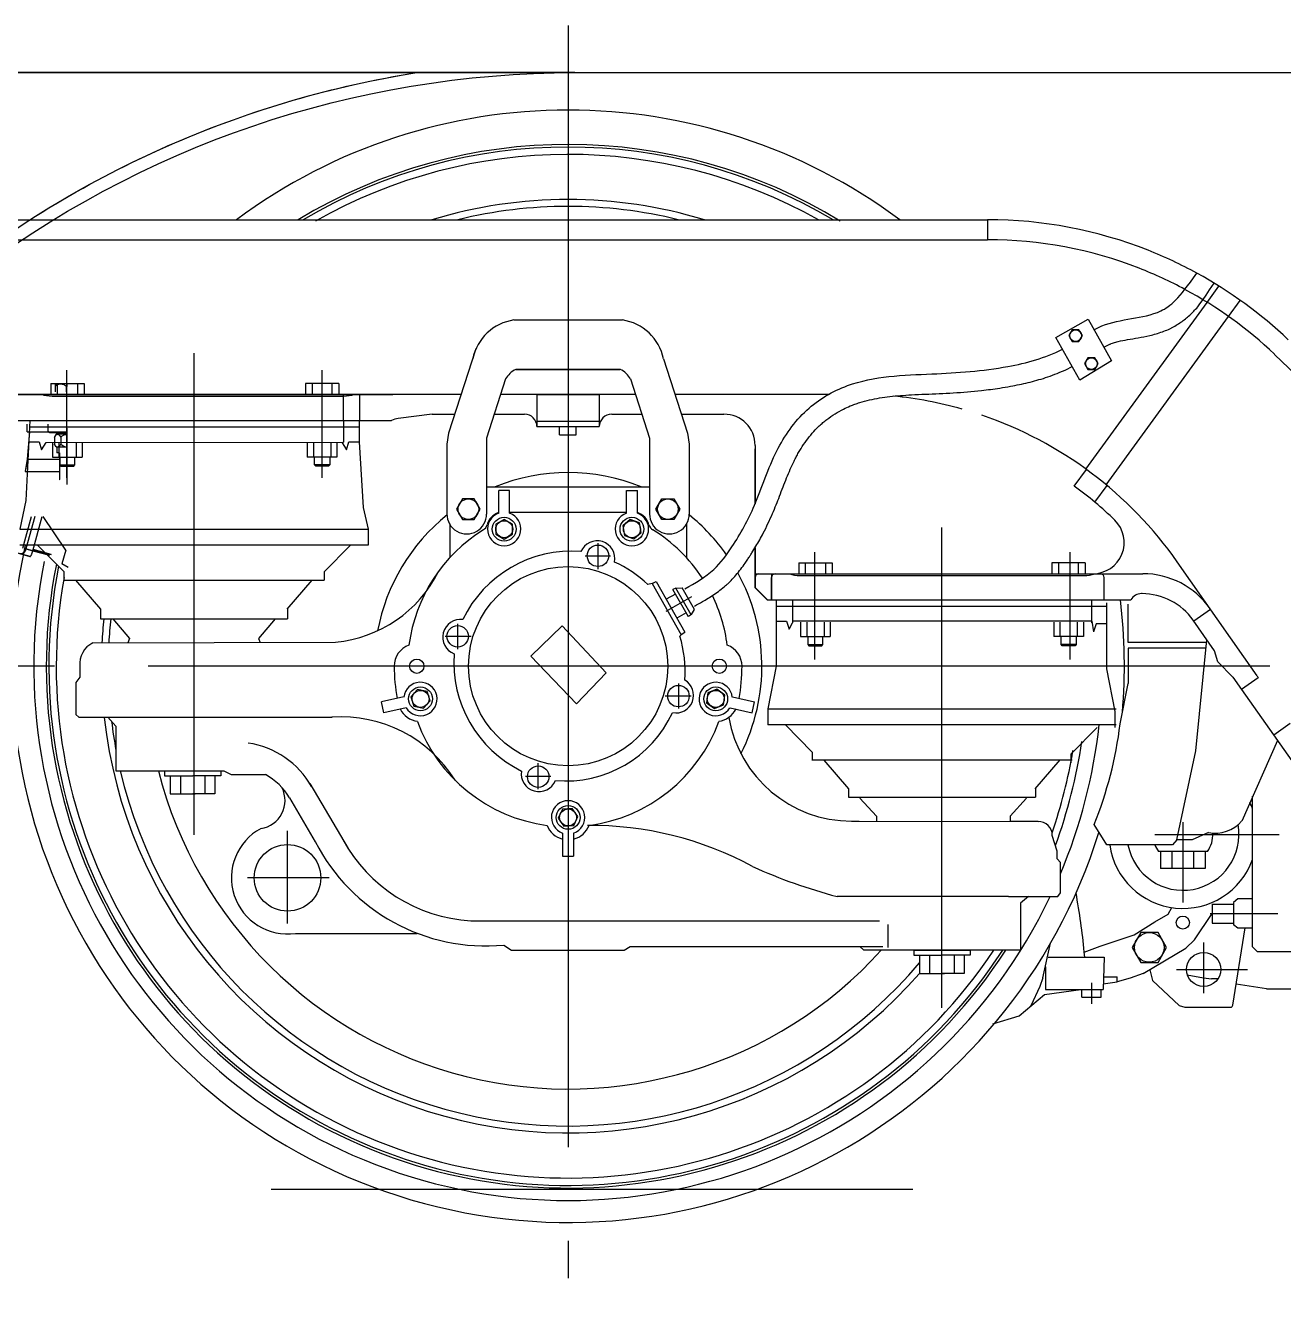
# Model space of a CAD drawing. Extents: x 39751 to 116307, y -36149 to -14965.
# Drawn here: x 92261 to 93270, y -21384 to -20362 of the extents above; entities that cross this region are included whole.
import ezdxf

# ---------------------------------------------------------------- set-up
doc = ezdxf.new("R2010")
doc.units = 0
doc.header["$LTSCALE"] = 1500
for name, pattern in [('CENTER2', [0.72, 0.6, -0.05, 0.02, -0.05]), ('DASHDOT', [25.4, 12.7, -6.35, 0, -6.35]), ('DASHED', [0.35, 0.3, -0.05]), ('PHAN', [0.76, 0.57, -0.05, 0.02, -0.05, 0.02, -0.05]), ('PHANTOM', [0.95, 0.76, -0.05, 0.02, -0.05, 0.02, -0.05])]:
    doc.linetypes.add(name, pattern=pattern)
for name, color, linetype in [('01', 7, 'Continuous'), ('confine7', 4, 'CENTER2'), ('confine9', 1, 'PHAN'), ('confinea', 3, 'Continuous')]:
    doc.layers.add(name, color=color, linetype=linetype)
doc.layers.add('AM_0', color=7, linetype='Continuous', lineweight=30)

# ---------------------------------------------------------------- blocks, each defined once
blk = doc.blocks.new('A$C4E333B14')
at = {"color": 0, "linetype": 'PHANTOM', "ltscale": 0.011375}
for p, q in [((205.6, 766.7), (205.6, 771.3)), ((214.4, 766.7), (214.4, 771.3))]:
    blk.add_line(p, q, dxfattribs=at)
at = {"color": 0, "linetype": 'PHANTOM', "ltscale": 0.011284}
blk.add_line((205.7, 773.1), (210.2, 773.1), dxfattribs=at)
at = {"color": 0, "linetype": 'PHANTOM', "ltscale": 4.95911e-05}
blk.add_line((205.7, 773.1), (205.7, 773.1), dxfattribs=at)
at = {"color": 0, "linetype": 'DASHDOT', "ltscale": 0.005623}
blk.add_line((214.7, 773.3), (214.7, 771.1), dxfattribs=at)
at = {"color": 0, "linetype": 'PHANTOM', "ltscale": 0.015}
for p, q in [((182.7, 734.7), (182.7, 740.7)), ((199.7, 734.7), (199.7, 740.7))]:
    blk.add_line(p, q, dxfattribs=at)
at = {"color": 0, "linetype": 'PHANTOM', "ltscale": 0.015005}
blk.add_line((182.7, 734.7), (182.7, 740.7), dxfattribs=at)
at = {"color": 0, "linetype": 'DASHDOT', "ltscale": 0.018}
blk.add_line((214.7, 734.1), (214.7, 741.3), dxfattribs=at)
at = {"color": 0, "linetype": 'DASHDOT', "ltscale": 0.1125}
blk.add_line((214.7, 737.5), (214.7, 692.5), dxfattribs=at)
at = {"color": 0, "linetype": 'PHANTOM', "ltscale": 0.055226}
blk.add_line((184.7, 734.7), (182.7, 712.7), dxfattribs=at)
blk.add_line((184.7, 734.7), (182.7, 712.7), dxfattribs=at)
at = {"color": 0, "linetype": 'PHANTOM', "ltscale": 0.022446}
blk.add_line((182.7, 734.7), (191.6, 734.7), dxfattribs=at)
at = {"color": 0, "linetype": 'PHANTOM', "ltscale": 0.037524}
blk.add_line((184.7, 734.7), (199.7, 734.7), dxfattribs=at)
at = {"color": 0, "linetype": 'PHANTOM', "ltscale": 0.020054}
blk.add_line((191.6, 734.7), (199.7, 734.7), dxfattribs=at)
at = {"color": 0, "linetype": 'PHANTOM', "ltscale": 0.0375}
blk.add_line((199.7, 734.7), (214.7, 734.7), dxfattribs=at)
at = {"color": 0, "linetype": 'PHANTOM', "ltscale": 0.035}
blk.add_line((214.7, 733.7), (200.7, 733.7), dxfattribs=at)
at = {"color": 0, "linetype": 'PHANTOM', "ltscale": 0.006706}
blk.add_line((206, 732.7), (204.7, 730.4), dxfattribs=at)
at = {"color": 0, "linetype": 'PHANTOM', "ltscale": 0.014305}
for p, q in [((204.7, 730.4), (204.7, 724.7)), ((209.7, 730.4), (209.7, 724.7))]:
    blk.add_line(p, q, dxfattribs=at)
at = {"color": 0, "linetype": 'PHANTOM', "ltscale": 0.002905}
blk.add_line((207.2, 732.7), (206, 732.7), dxfattribs=at)
at = {"color": 0, "linetype": 'PHANTOM', "ltscale": 0.007497}
blk.add_line((210.2, 732.7), (207.2, 732.7), dxfattribs=at)
at = {"color": 0, "linetype": 'PHANTOM', "ltscale": 0.002499}
blk.add_line((208.7, 733.7), (208.7, 732.7), dxfattribs=at)
at = {"color": 0, "linetype": 'PHANTOM', "ltscale": 0.000662749}
blk.add_line((209.5, 730.6), (209.7, 730.4), dxfattribs=at)
at = {"color": 0, "linetype": 'PHANTOM', "ltscale": 0.011282}
for p, q in [((214.7, 732.7), (210.2, 732.7)), ((214.7, 722.3), (210.2, 722.3))]:
    blk.add_line(p, q, dxfattribs=at)
at = {"color": 0, "linetype": 'PHANTOM', "ltscale": 0.006708}
blk.add_line((206, 722.3), (204.7, 724.7), dxfattribs=at)
at = {"color": 0, "linetype": 'PHANTOM', "ltscale": 0.002902}
blk.add_line((207.2, 722.3), (206, 722.3), dxfattribs=at)
at = {"color": 0, "linetype": 'PHANTOM', "ltscale": 0.011325}
blk.add_line((206.5, 722.3), (206.5, 717.8), dxfattribs=at)
at = {"color": 0, "linetype": 'PHANTOM', "ltscale": 0.002504}
blk.add_line((207.5, 717.8), (206.5, 717.8), dxfattribs=at)
at = {"color": 0, "linetype": 'PHANTOM', "ltscale": 3.05176e-06}
blk.add_line((207.2, 722.3), (207.2, 722.3), dxfattribs=at)
blk.add_line((207.2, 722.3), (207.2, 722.3), dxfattribs=at)
at = {"color": 0, "linetype": 'PHANTOM', "ltscale": 0.007494}
blk.add_line((210.2, 722.3), (207.2, 722.3), dxfattribs=at)
at = {"color": 0, "linetype": 'PHANTOM', "ltscale": 0.053462}
blk.add_line((208.7, 717.8), (208.7, 696.4), dxfattribs=at)
at = {"color": 0, "linetype": 'PHANTOM', "ltscale": 0.000662091}
blk.add_line((209.5, 724.4), (209.7, 724.7), dxfattribs=at)
at = {"color": 0, "linetype": 'PHANTOM', "ltscale": 0.025259}
blk.add_line((182.7, 712.7), (181.2, 702.7), dxfattribs=at)
at = {"color": 0, "linetype": 'PHANTOM', "ltscale": 0.022159}
blk.add_line((182.7, 712.7), (181.4, 703.9), dxfattribs=at)
at = {"color": 0, "linetype": 'PHANTOM', "ltscale": 0.064999}
blk.add_line((182.7, 712.7), (208.7, 712.7), dxfattribs=at)
at = {"color": 0, "linetype": 'PHANTOM', "ltscale": 0.068608}
blk.add_line((181.2, 702.7), (208.7, 702.7), dxfattribs=at)
at = {"color": 0, "linetype": 'PHANTOM', "ltscale": 0.000760127}
blk.add_line((208.9, 696.2), (208.7, 696.4), dxfattribs=at)
at = {"color": 0, "ltscale": 0.065792}
blk.add_line((179.4, 641.3), (186.2, 666.7), dxfattribs=at)
blk.add_line((179.4, 641.3), (186.2, 666.7), dxfattribs=at)
at = {"color": 0, "ltscale": 0.067438}
blk.add_line((188.8, 666.7), (181.8, 640.7), dxfattribs=at)
blk.add_line((188.8, 666.7), (181.8, 640.7), dxfattribs=at)
at = {"color": 0, "ltscale": 0.07128}
blk.add_line((187.3, 639.2), (194.7, 666.7), dxfattribs=at)
blk.add_line((187.3, 639.2), (194.7, 666.7), dxfattribs=at)
at = {"color": 0, "linetype": 'PHANTOM', "ltscale": 0.081125}
blk.add_line((213.7, 639.7), (195.7, 666.7), dxfattribs=at)
at = {"color": 0, "ltscale": 0.034839}
blk.add_line((183.3, 635.1), (169.8, 638.7), dxfattribs=at)
at = {"color": 0, "ltscale": 0.022028}
for p, q in [((185, 634.6), (176.5, 636.9)), ((176.5, 636.9), (185, 634.6))]:
    blk.add_line(p, q, dxfattribs=at)
at = {"color": 0, "ltscale": 0.01434}
for p, q in [((187.3, 639.2), (181.8, 640.7)), ((181.8, 640.7), (187.3, 639.2))]:
    blk.add_line(p, q, dxfattribs=at)
at = {"color": 0, "ltscale": 0.004585}
blk.add_line((183.3, 635.1), (185, 634.6), dxfattribs=at)
at = {"color": 0, "ltscale": 0.034931}
for p, q in [((200.8, 635.6), (187.3, 639.2)), ((187.3, 639.2), (200.8, 635.6))]:
    blk.add_line(p, q, dxfattribs=at)
at = {"color": 0, "ltscale": 0.036978}
for p, q in [((187.6, 640.1), (201.9, 636.3)), ((201.9, 636.3), (187.6, 640.1))]:
    blk.add_line(p, q, dxfattribs=at)
at = {"color": 0, "linetype": 'PHANTOM', "ltscale": 0.028504}
blk.add_line((213.7, 639.7), (210.7, 628.7), dxfattribs=at)
at = {"color": 0, "linetype": 'PHANTOM', "ltscale": 0.014577}
blk.add_line((215.7, 625.7), (210.7, 628.7), dxfattribs=at)
at = {"color": 0, "linetype": 'PHANTOM'}
for points in [[(205.6, 771.3), (205.6, 772.5), (205.6, 773), (205.7, 773.1), (205.7, 773.1), (205.7, 773.1)], [(210.2, 773.1), (209.6, 773.1), (208.9, 773), (208, 772.7), (207.2, 772.3), (206.4, 771.8), (205.6, 771.3)], [(210.2, 773.1), (210.9, 773), (211.6, 772.8), (212.1, 772.6), (212.6, 772.4), (213.6, 771.8), (214.4, 771.3)], [(204.7, 730.4), (205.2, 731.3), (205.8, 732), (206.3, 732.4), (206.7, 732.6), (207.2, 732.7)], [(207.2, 732.7), (207.5, 732.7), (207.9, 732.5), (208.3, 732.2), (208.9, 731.5), (209.5, 730.6)], [(209.7, 730.4), (210.8, 731.3), (211.9, 732), (212.4, 732.2), (212.9, 732.4), (213.8, 732.6), (214.7, 732.7)], [(207.2, 722.3), (206.8, 722.4), (206.4, 722.6), (206, 722.9), (205.7, 723.2), (205.4, 723.5), (205, 724), (204.7, 724.7)], [(209.5, 724.4), (208.9, 723.5), (208.6, 723.1), (208.3, 722.8), (208, 722.6), (207.7, 722.5), (207.5, 722.4), (207.2, 722.3)], [(214.7, 722.3), (213.9, 722.4), (213.1, 722.6), (212.3, 722.9), (211.5, 723.3), (210.6, 723.9), (209.7, 724.7)]]:
    blk.add_lwpolyline(points, dxfattribs=at)
at = {"color": 0}
blk.add_lwpolyline([(185, 634.6), (185.1, 634.6), (185.3, 634.6)], dxfattribs=at)
at = {"color": 0, "linetype": 'PHANTOM'}
blk.add_arc((199.7, 733.7), 1, 360, 90, dxfattribs=at)
at = {"color": 0}
for centre, radius, start, end in [((175.9, 642.2), 6.06, 335.7548, 345.0236), ((185.1, 634.8), 0.228, 255.6058, 281.624), ((185.1, 635), 0.382, 281.9203, 300.3493), ((184.7, 635.5), 1.05, 301.8709, 320.7546), ((184.7, 635.5), 1.05, 301.8793, 320.7479), ((183.1, 636.9), 3.13, 319.6519, 328.7262), ((183.1, 636.9), 3.13, 319.6564, 328.7221), ((180, 638.8), 6.8, 328.3718, 333.772), ((180, 638.8), 6.81, 328.3741, 333.7699), ((175.6, 641), 11.7, 333.6333, 337.3867), ((175.6, 641), 11.7, 333.6344, 337.3857), ((170.7, 643.1), 17, 337.32, 340.2479), ((170.7, 643.1), 17, 337.3204, 340.2475), ((166.5, 644.6), 21.5, 340.2091, 342.7151), ((166.5, 644.6), 21.5, 340.2093, 342.7149), ((164.1, 645.4), 24, 342.6876, 345.0122), ((164.1, 645.4), 24.1, 342.6877, 345.0122)]:
    blk.add_arc(centre, radius, start, end, dxfattribs=at)
at = {"color": 0, "extrusion": (0, 0, -1)}
blk.add_ellipse((177.8, 641.7), major_axis=(1.29, 4.83), ratio=0.819152, start_param=1.570796, end_param=3.141593, dxfattribs=at)
at = {"layer": '01'}
for p, q in [((150.7, 904.8), (953.2, 904.8)), ((953.2, 904.8), (953.2, 888.8)), ((166.7, 888.8), (953.2, 888.8)), ((1129.3, 838.5), (1138.8, 851.5)), ((1032.1, 704.6), (1129.3, 838.5)), ((1146.5, 827.1), (1155.9, 840.1)), ((573.2, 824.4), (660.2, 824.4)), ((1007.8, 810.4), (1033.8, 824.9)), ((1033.8, 824.9), (1052.5, 791.6)), ((1048.3, 692), (1146.5, 827.1)), ((1027.2, 776.2), (1007.8, 810.4)), ((542.7, 801.2), (520.8, 733.6)), ((693.2, 793.2), (712.5, 733.6)), ((693.2, 793.2), (712.5, 733.6)), ((1052.5, 791.6), (1027.2, 776.2)), ((1212.3, 769.2), (1183.3, 796.8)), ((566.5, 777.1), (551.3, 729.5)), ((574.8, 784.7), (658.3, 784.7)), ((658.6, 784.7), (575.1, 784.7)), ((666.8, 777.1), (682.1, 729.5)), ((432.8, 773.5), (406, 773.5)), ((406, 773.5), (406, 764.7)), ((411.3, 773.5), (411.3, 764.5)), ((427.4, 764.5), (427.4, 773.5)), ((432.8, 773.5), (432.8, 764.7)), ((150.7, 764.8), (530.9, 764.8)), ((166.5, 764.7), (476.1, 764.7)), ((166.5, 764.7), (476.1, 764.7)), ((202.7, 763.3), (436.7, 763.3)), ((436.5, 743.8), (436.5, 764.8)), ((449.7, 743.8), (449.7, 764.8)), ((562.6, 764.8), (670.8, 764.8)), ((591.6, 764.7), (641.7, 764.7)), ((591.7, 764.8), (591.7, 738.8)), ((641.7, 764.8), (641.7, 738.8)), ((702.4, 764.8), (825.9, 764.8)), ((507.7, 748.8), (480.4, 745.4)), ((507.7, 748.8), (525.7, 748.8)), ((557.4, 748.8), (581.7, 748.8)), ((651.7, 748.8), (675.9, 748.8)), ((707.6, 748.8), (741.7, 748.8)), ((150.7, 743.8), (471, 743.8)), ((150.7, 743.8), (475.1, 743.8)), ((184.7, 738.7), (449.2, 738.7)), ((436.5, 743.8), (436.5, 726.3)), ((449.2, 743.8), (449.2, 726.5)), ((591.6, 743.3), (641.7, 743.3)), ((591.7, 738.8), (641.7, 738.8)), ((609.8, 732.1), (609.8, 738.8)), ((623.2, 732.1), (623.2, 738.8)), ((197.9, 726.1), (436.5, 726.3)), ((407.5, 726.1), (407.5, 714.4)), ((412.4, 726.1), (412.4, 714.4)), ((426.4, 726.1), (426.4, 714.4)), ((431.3, 726.1), (431.3, 714.4)), ((435.1, 726.3), (439, 720.1)), ((439, 720.1), (440.8, 726.5)), ((439, 720.1), (440.8, 726.5)), ((440.8, 726.5), (449.2, 726.5)), ((449.2, 726.5), (452.2, 673.9)), ((520.8, 733.6), (519.5, 724.7)), ((551.3, 729.5), (551.3, 668.7)), ((609.8, 732.1), (623.2, 732.1)), ((682.1, 729.5), (682.1, 668.7)), ((712.5, 733.6), (713.8, 724.7)), ((519.5, 724.7), (519.5, 668.5)), ((713.8, 724.7), (713.8, 668.5)), ((766.5, 720.9), (766.5, 676.6)), ((766.7, 723.8), (766.7, 676.9)), ((431.3, 714.4), (407.5, 714.4)), ((409.8, 714.5), (427.5, 714.5)), ((413.3, 708.1), (413.3, 714.4)), ((425.6, 708.1), (413.3, 708.1)), ((414.3, 707.1), (413.3, 708.1)), ((424.6, 707.1), (414.3, 707.1)), ((425.6, 708.1), (424.6, 707.1)), ((425.6, 714.4), (425.6, 708.1)), ((1022.7, 691.1), (1032.4, 704.4)), ((551.3, 690.6), (682.1, 690.6)), ((561, 669.3), (561, 687.5)), ((569.8, 687.5), (561, 687.5)), ((569.8, 669.3), (569.8, 687.5)), ((663.5, 669.3), (663.5, 687.5)), ((663.5, 687.5), (672.4, 687.5)), ((672.4, 669.3), (672.4, 687.5)), ((1039.3, 678.1), (1049, 691.5)), ((452.2, 673.9), (456.3, 656.5)), ((569.8, 670.3), (663.5, 670.3)), ((176.8, 656.5), (456.3, 656.5)), ((456.3, 656.5), (456.3, 643.8)), ((521.7, 660.7), (521.7, 633.5)), ((521.7, 660.7), (521.7, 633.5)), ((711.7, 660.7), (711.7, 633.5)), ((456.3, 643.8), (176.8, 643.8)), ((421, 622.4), (442.1, 643.8)), ((766.5, 641.4), (766.5, 609.8)), ((766.7, 641.7), (766.7, 609.8)), ((801.7, 629.4), (801.7, 620.6)), ((801.7, 629.4), (828.4, 629.4)), ((807, 620.4), (807, 629.4)), ((823.1, 629.4), (823.1, 620.4)), ((828.4, 629.4), (828.4, 620.6)), ((1031.5, 629.4), (1004.7, 629.4)), ((1004.7, 629.4), (1004.7, 620.6)), ((1010.1, 629.4), (1010.1, 620.4)), ((1026.2, 620.4), (1026.2, 629.4)), ((1031.5, 629.4), (1031.5, 620.6)), ((1169.4, 539), (1105.3, 630.3)), ((212.3, 615.5), (421, 615.5)), ((391.4, 592.3), (411.3, 615.5)), ((421, 622.4), (421, 615.5)), ((684.1, 613), (687.2, 614.6)), ((687.2, 614.6), (710.4, 573.9)), ((766.7, 620.8), (1077.7, 620.8)), ((779.8, 620.6), (779.8, 599.6)), ((779.8, 599.8), (779.8, 617.8)), ((802.7, 619.3), (1030.7, 619.3)), ((1046.7, 599.8), (1046.7, 617.8)), ((684.1, 613), (680.7, 612.1)), ((684.1, 613), (707.5, 571.9)), ((702.9, 604.5), (695.3, 600.4)), ((703.2, 609.3), (700.8, 608.1)), ((713.3, 586.3), (700.8, 608.1)), ((703.2, 609.3), (708.2, 609.5)), ((715.5, 587.9), (703.2, 609.3)), ((718.2, 592.1), (708.2, 609.5)), ((766.5, 609.8), (776.7, 599.6)), ((776.7, 599.8), (766.7, 609.8)), ((1077.1, 604.8), (1076.7, 604.8)), ((715.6, 602.2), (695.1, 590.4)), ((776.7, 599.8), (1068, 599.8)), ((783.6, 599.6), (783.6, 546.6)), ((783.6, 594.9), (1048.5, 594.9)), ((796.7, 599.6), (796.7, 581.5)), ((796.7, 599.6), (796.7, 581.5)), ((1036.5, 599.6), (1036.5, 581.5)), ((1048.5, 597.5), (1048.5, 544.5)), ((1065.9, 565.5), (1065.9, 596.3)), ((241.6, 584.7), (391.6, 584.7)), ((381.7, 584.7), (368.4, 568.8)), ((391.6, 592.5), (391.6, 584.7)), ((711.5, 589.4), (704, 585.1)), ((715.6, 588), (713.3, 586.4)), ((715.6, 588), (718.2, 592.2)), ((783.6, 582.8), (791.9, 582.8)), ((791.9, 582.8), (794.1, 576.4)), ((1036.7, 582.8), (796.7, 582.8)), ((1036.7, 582.8), (1038.2, 574.3)), ((1135.2, 559), (1118, 583.5)), ((1132, 592.2), (1118.5, 582.8)), ((586.9, 554.6), (611.9, 579)), ((611.9, 579), (647.3, 541.3)), ((707.5, 572), (710.4, 573.9)), ((794.1, 576.4), (796.7, 581.5)), ((803.2, 582), (803.2, 570.3)), ((808.1, 582), (808.1, 570.3)), ((822, 582), (822, 570.3)), ((827, 582), (827, 570.3)), ((1006.2, 582), (1006.2, 570.3)), ((1011.1, 582), (1011.1, 570.3)), ((1025.1, 582), (1025.1, 570.3)), ((1030, 582), (1030, 570.3)), ((1040.4, 580.7), (1038.2, 574.3)), ((1048.7, 580.7), (1040.4, 580.7)), ((235.4, 565.3), (430, 565.8)), ((368.4, 568.8), (369.7, 565.7)), ((707.5, 571.9), (706.3, 570.7)), ((803.2, 570.3), (827, 570.3)), ((806.2, 570.3), (823.8, 570.3)), ((808.9, 570.3), (808.9, 563.9)), ((808.9, 563.9), (809.9, 562.9)), ((808.9, 563.9), (821.1, 563.9)), ((809.9, 562.9), (820.1, 562.9)), ((820.1, 562.9), (821.1, 563.9)), ((821.1, 563.9), (821.1, 570.3)), ((1030, 570.3), (1006.2, 570.3)), ((1027, 570.3), (1009.4, 570.3)), ((1012.1, 563.9), (1012.1, 570.3)), ((1024.3, 563.9), (1012.1, 563.9)), ((1013.1, 562.9), (1012.1, 563.9)), ((1023.3, 562.9), (1013.1, 562.9)), ((1024.3, 563.9), (1023.3, 562.9)), ((1024.3, 570.3), (1024.3, 563.9)), ((1128.8, 565.5), (1065.9, 565.5)), ((1120.3, 478.7), (1129, 567.8)), ((623.3, 516.5), (586.9, 554.6)), ((1128.3, 561.2), (1065.9, 561.2)), ((1065.9, 561.2), (1065.9, 532.6)), ((1137.9, 550), (1135.2, 559)), ((783.6, 546.6), (776.8, 512.3)), ((1048.5, 544.5), (1055.3, 510.2)), ((1150, 537.9), (1137.9, 550)), ((225.1, 537.9), (221.7, 533.6)), ((221.7, 533.6), (221.7, 507.9)), ((647.3, 541.3), (623.3, 516.5)), ((1059.5, 500.3), (1065.9, 532.6)), ((1150, 537.9), (1156.9, 528)), ((1170.1, 537.3), (1156.9, 528)), ((1169.4, 539), (1170.1, 537.3)), ((484.8, 521.9), (467, 518)), ((748.5, 521.9), (766.3, 518)), ((1156.9, 528), (1216.3, 443.4)), ((468.9, 509.3), (467, 518)), ((486.8, 513.3), (468.9, 509.3)), ((746.6, 513.3), (764.4, 509.3)), ((764.4, 509.3), (766.3, 518)), ((776.8, 512.3), (1056.3, 512.3)), ((776.8, 512.3), (1056.3, 512.3)), ((776.8, 512.3), (776.8, 499.6)), ((221.7, 507.9), (224.3, 505.6)), ((224.3, 505.6), (427.3, 505.7)), ((247.5, 505.6), (254, 498.5)), ((1055.3, 510.2), (1055.3, 497.5)), ((254, 498.5), (254, 462.6)), ((1056.3, 499.6), (776.8, 499.6)), ((791, 499.6), (812.5, 477.7)), ((1020, 476.1), (1041.1, 497.5)), ((1195.8, 500.5), (1182.7, 491.3)), ((1185.7, 487), (1157, 422.4)), ((812.3, 471.4), (1021, 471.4)), ((812.5, 477.7), (812.5, 471.2)), ((821.8, 471.2), (841.7, 448.2)), ((991.4, 448.2), (1011.3, 471.4)), ((1020, 476.1), (1020, 469.2)), ((1105, 407.3), (1120.3, 478.7)), ((254, 462.6), (340.5, 462.6)), ((293, 462.6), (338.1, 462.6)), ((293, 462.6), (293, 458.7)), ((338.1, 462.6), (338.1, 458.7)), ((340.5, 462.6), (346.5, 459.6)), ((293, 458.7), (315.6, 458.7)), ((297.5, 458.7), (297.5, 444.1)), ((305.7, 458.7), (305.7, 444.1)), ((338.1, 458.7), (315.6, 458.7)), ((325.3, 458.7), (325.3, 444.1)), ((333.3, 458.7), (333.3, 444.1)), ((346.5, 459.6), (374, 459.6)), ((409.4, 452.6), (440.2, 400.3)), ((297.4, 444.1), (317.5, 444.1)), ((333.3, 444.1), (315.6, 444.1)), ((393.2, 440.9), (413.9, 405.8)), ((841.7, 448.2), (841.7, 441.6)), ((841.7, 441.6), (991.6, 441.6)), ((850.7, 440.6), (864, 426.3)), ((984.5, 440.6), (971.3, 426.3)), ((991.6, 448.4), (991.6, 441.6)), ((1165.8, 321.4), (1165.8, 442.2)), ((844.1, 422.3), (850.1, 422.3)), ((850.1, 422.3), (993.8, 422)), ((850.2, 422.1), (850.4, 422.3)), ((864, 426.3), (864, 422.3)), ((864, 422.3), (864, 422.3)), ((971.3, 426.3), (971.3, 422.3)), ((971.3, 422.3), (971.4, 422.1)), ((986.7, 422), (971.4, 422)), ((993.8, 422), (986.7, 422)), ((1048.7, 403.3), (1038.7, 419.5)), ((612.2, 412.6), (612.2, 394.3)), ((621.1, 412.6), (621.1, 394.3)), ((1008.9, 398.3), (1005.1, 410.9)), ((1130.4, 413.1), (1117.4, 407.3)), ((1101.6, 403.3), (1048.7, 403.3)), ((1105, 407.3), (1101.6, 403.3)), ((1117.4, 407.3), (1105, 407.3)), ((612.2, 394.3), (621.1, 394.3)), ((1008.9, 392), (1008.9, 398.3)), ((1011.6, 389.2), (1008.9, 392)), ((1011.6, 364.7), (1011.6, 389.2)), ((1129.6, 398), (1090.2, 398)), ((1092, 398), (1092, 384.4)), ((1101.1, 398), (1101.1, 384.4)), ((1118.6, 384.4), (1118.6, 398)), ((1127.7, 398), (1127.7, 384.4)), ((1127.7, 384.4), (1092, 384.4)), ((969.9, 361.8), (832.4, 361.9)), ((969.9, 361.8), (1009.4, 361.8)), ((986.1, 361.8), (979.7, 356.4)), ((1009.4, 361.8), (1011.6, 364.7)), ((1153.8, 360), (1150.4, 357)), ((1165.8, 360), (1153.8, 360)), ((979.7, 356.4), (979.7, 318.7)), ((1087.4, 341.4), (1098.1, 347.7)), ((1098.1, 347.7), (1101.1, 353)), ((1119.1, 327.2), (1133.4, 348.1)), ((1133.4, 355.8), (1150.4, 355.8)), ((1133.4, 355.8), (1133.4, 340.4)), ((1150.4, 357), (1150.4, 339.2)), ((538.6, 342.3), (866.6, 342.3)), ((873.2, 339.3), (873.2, 320.9)), ((1070.8, 331.1), (1087.4, 341.4)), ((1133.4, 340.4), (1150.4, 340.4)), ((1153.8, 336.3), (1150.4, 339.2)), ((398.1, 332.2), (495.6, 332.2)), ((1043.4, 321.9), (1070.8, 331.1)), ((1112.3, 320.4), (1119.1, 327.2)), ((1149.9, 274.7), (1159.7, 336.8)), ((1165.8, 336.3), (1153.8, 336.3)), ((565, 322.8), (571.3, 318.7)), ((571.3, 318.7), (661.7, 318.7)), ((661.7, 318.7), (666.5, 321.8)), ((666.5, 321.8), (869.1, 321.8)), ((853.8, 318.7), (850.6, 321.8)), ((979.7, 318.7), (853.8, 318.7)), ((894, 318.7), (939.1, 318.7)), ((894, 318.7), (894, 314.7)), ((939.1, 318.7), (939.1, 314.7)), ((997.5, 296.5), (1003.7, 324.5)), ((1030.7, 317.3), (1043.4, 321.9)), ((1031.3, 313.1), (1030.7, 317.3)), ((1078.1, 300.1), (1112.3, 320.4)), ((1169.4, 317.8), (1165.8, 321.4)), ((1169.4, 317.8), (1236.8, 317.8)), ((894, 314.7), (916.6, 314.7)), ((898.5, 314.7), (898.5, 300.1)), ((906.7, 314.7), (906.7, 300.1)), ((939.1, 314.7), (916.6, 314.7)), ((926.3, 314.7), (926.3, 300.1)), ((934.4, 314.7), (934.4, 300.1)), ((1001.8, 313.1), (1046.8, 313.1)), ((1046.8, 313.1), (1045.9, 287.2)), ((898.4, 300.1), (918.5, 300.1)), ((934.4, 300.1), (916.6, 300.1)), ((997.5, 296.5), (995.1, 289.6)), ((999.5, 305.3), (999.5, 287.2)), ((1046.3, 297.4), (1057.1, 297.4)), ((1057.1, 293.5), (1057.1, 297.4)), ((1078.1, 300.1), (1067.5, 296.2)), ((1083.2, 303.1), (1085.4, 294.5)), ((1113.4, 299), (1126.5, 296.6)), ((1126.5, 296.6), (1132.8, 295.8)), ((995.1, 289.6), (987.9, 274.1)), ((998.8, 283.3), (1027.9, 287.2)), ((999.5, 287.2), (1045.9, 287.2)), ((1028.8, 281), (1028.8, 287.2)), ((1036.6, 287.2), (1036.6, 281)), ((1044.3, 281), (1044.3, 287.2)), ((1045.9, 291.8), (1057.1, 293.5)), ((1067.5, 296.2), (1057.1, 293.5)), ((1085.4, 294.5), (1106.9, 274.5)), ((1137.9, 295.8), (1132.8, 295.8)), ((1176.8, 287.7), (1152.6, 291.6)), ((1176.8, 287.7), (1255.9, 287.7)), ((978.5, 266.2), (998.8, 283.3)), ((1028.8, 281), (1044.3, 281)), ((957.4, 259.8), (978.5, 266.2)), ((1106.9, 274.5), (1111.3, 273)), ((1111.3, 273), (1148, 273))]:
    blk.add_line(p, q, dxfattribs=at)
at = {"layer": '01', "color": 0}
for p, q in [((201.7, 773.5), (228.4, 773.5)), ((201.7, 773.5), (201.7, 764.7)), ((207, 764.5), (207, 773.5)), ((223.1, 773.5), (223.1, 764.5)), ((228.4, 773.5), (228.4, 764.7)), ((184.9, 743.8), (181.7, 679.6)), ((184.1, 726.5), (192.4, 726.5)), ((192.4, 726.5), (194.2, 720.3)), ((194.2, 720.3), (197.9, 726.1)), ((203.2, 726.1), (203.2, 714.4)), ((208.1, 726.1), (208.1, 714.4)), ((222, 726.1), (222, 714.4)), ((227, 726.1), (227, 714.4)), ((203.2, 714.4), (227, 714.4)), ((206.2, 714.4), (223.8, 714.4)), ((208.9, 714.4), (208.9, 708.1)), ((208.9, 708.1), (209.9, 707.1)), ((208.9, 708.1), (221.1, 708.1)), ((209.9, 707.1), (220.1, 707.1)), ((220.1, 707.1), (221.1, 708.1)), ((221.1, 708.1), (221.1, 714.4)), ((181.7, 679.6), (176.8, 656.5)), ((191, 643.8), (212.3, 622.5)), ((212.3, 622.5), (212.3, 615.5)), ((221.5, 615.5), (241.7, 592.3)), ((241.6, 592.5), (241.6, 584.7)), ((251.6, 584.7), (264.9, 568.8)), ((264.9, 568.8), (263.5, 565.4)), ((225.1, 546.6), (225.1, 537.9))]:
    blk.add_line(p, q, dxfattribs=at)
at = {"layer": '01'}
for points in [[(1026.5, 807.1), (1029.2, 811.8), (1026.5, 816.5), (1021.1, 816.5), (1018.4, 811.8), (1021.1, 807.1)], [(1039.2, 784.7), (1041.9, 789.4), (1039.2, 794.1), (1033.7, 794.1), (1031, 789.4), (1033.7, 784.7)], [(541.4, 680.9), (531.9, 680.9), (527.1, 672.6), (531.9, 664.4), (541.4, 664.4), (546.2, 672.6)], [(691.9, 680.9), (701.4, 680.9), (706.2, 672.6), (701.4, 664.4), (691.9, 664.4), (687.1, 672.6)], [(565.4, 664.4), (558.6, 660.5), (558.6, 652.6), (565.4, 648.6), (572.2, 652.6), (572.2, 660.5)], [(673.9, 661.6), (666.5, 664.3), (660.5, 659.2), (661.9, 651.5), (669.3, 648.8), (675.3, 653.8)], [(490.6, 522.1), (493, 514.6), (500.6, 512.9), (506, 518.7), (503.6, 526.2), (495.9, 527.9)], [(741.3, 515.6), (742.3, 523.4), (736.1, 528.2), (728.8, 525.2), (727.8, 517.3), (734, 512.6)], [(613.3, 418.2), (621.2, 418.9), (624.5, 426), (620, 432.5), (612.1, 431.8), (608.8, 424.7)], [(1069.1, 321), (1076, 309), (1089.9, 309), (1096.8, 321), (1089.9, 333), (1076, 333)]]:
    blk.add_lwpolyline(points, close=True, dxfattribs=at)
for centre, radius in [((1023.8, 811.8), 4.69), ((1036.5, 789.4), 4.69), ((536.7, 672.6), 8.25), ((696.7, 672.6), 8.25), ((565.4, 656.5), 9.54), ((667.9, 656.5), 9.54), ((565.4, 656.5), 6.82), ((667.9, 656.5), 6.82), ((640.6, 635.2), 8.63), ((616.7, 546.6), 79.9), ((528.1, 570.6), 8.63), ((495.3, 546.6), 5.72), ((738, 546.6), 5.72), ((498.3, 520.4), 9.54), ((498.3, 520.4), 6.82), ((705.2, 522.6), 8.63), ((735.1, 520.4), 9.54), ((735.1, 520.4), 6.82), ((592.7, 458), 8.63), ((616.7, 425.3), 9.54), ((616.7, 425.3), 6.82), ((391.6, 376.8), 26.7), ((1109.8, 340.9), 5.26), ((1082.9, 321), 11.9), ((1126.5, 303.3), 13.7)]:
    blk.add_circle(centre, radius, dxfattribs=at)
for centre, radius, start, end in [((616.7, 546.6), 446.2, 53.3821, 126.6179), ((616.7, 546.6), 418.6, 58.5646, 121.1719), ((616.7, 546.6), 416.5, 59.3021, 120.6979), ((616.7, 546.6), 410.6, 60.7117, 119.5723), ((616.7, 546.6), 374.4, 73.0314, 106.9686), ((616.7, 546.6), 368.9, 76.1366, 103.8634), ((953.2, 554.8), 350, 68.4237, 90), ((953.2, 554.8), 334, 68.6519, 90), ((953.2, 554.8), 350, 61.3489, 68.4237), ((953.2, 554.8), 334, 61.7185, 68.6519), ((953.2, 554.8), 350, 46.4468, 61.3489), ((953.2, 554.8), 334, 46.4468, 61.7185), ((579.1, 785), 39.8, 98.5049, 168.1061), ((654.3, 785), 39.8, 11.8939, 81.4951), ((583.9, 766.5), 20.4, 116.6961, 148.7226), ((649.4, 766.5), 20.4, 31.2774, 63.3038), ((436.7, 788.3), 25, 270, 289.9484), ((846.7, 448.8), 316, 74.2145, 84.3751), ((581.7, 738.8), 10, 0, 90), ((651.7, 738.8), 10, 90, 180), ((741.7, 723.8), 25, 0, 90), ((846.7, 448.8), 316, 35.0624, 71.1872), ((482.2, 730.5), 15, 97, 118.0389), ((616.7, 546.6), 155.4, 67.8896, 112.1104), ((846.7, 448.8), 299.5, 45.8623, 54), ((616.7, 546.6), 155.4, 128.6752, 169.4846), ((535.4, 668.6), 15.9, 179.608, 0.392), ((565.4, 656.5), 14.1, 108.3901, 165.1469), ((565.4, 656.6), 13.4, 109.1857, 70.8143), ((667.9, 656.6), 13.4, 109.1857, 70.8143), ((667.9, 656.5), 14.1, 14.8531, 71.6099), ((697.9, 668.6), 15.9, 179.608, 0.392), ((616.7, 546.6), 155.4, 35.1154, 51.3249), ((616.7, 546.6), 128.8, 121.8546, 172.4509), ((545, 661.9), 7, 301.8546, 345.1469), ((688.3, 661.9), 7, 194.8531, 238.1454), ((616.7, 546.6), 128.8, 33.2274, 58.1454), ((1037.8, 645.8), 25, 270, 45.8623), ((640, 633), 14.2, 348.5458, 157.1311), ((616.7, 546.6), 446.2, 167.4257, 342.618), ((619.3, 542.2), 96.6, 85.5232, 154.376), ((616.7, 546.6), 428.6, 168.7118, 334.4507), ((616.7, 546.6), 418.6, 168.7118, 327.0061), ((616.7, 546.6), 416.5, 168.9017, 326.821), ((614, 542.2), 96.6, 46.3117, 65.5709), ((616.7, 546.6), 410.6, 170.0106, 326.2836), ((420.4, 668.5), 103.1, 275.3758, 333.5755), ((616.7, 546.6), 155.4, 333.1354, 28.8218), ((769.7, 617.8), 3, 90, 180), ((782.8, 617.8), 3, 90, 180), ((802.7, 644.3), 25, 250.0516, 270), ((1030.7, 644.3), 25, 270, 289.9484), ((1043.7, 617.8), 3, 0, 90), ((1077.7, 554.8), 66, 35.0624, 90), ((616.7, 546.6), 128.8, 7.5491, 26.0877), ((1076.7, 594.8), 10, 90, 150), ((1077.1, 554.8), 50, 35.0624, 90), ((616.7, 546.6), 446.2, 355.2382, 6.84), ((530.3, 569.9), 14.2, 81.94, 249.3787), ((495.2, 546.6), 18, 109.978, 180), ((614, 542.2), 96.6, 356.0005, 17.1446), ((738.2, 546.6), 18, 0, 70.022), ((622.5, 549.9), 97.5, 176.0401, 243.6921), ((616.7, 546.6), 139.5, 180, 190.6844), ((616.7, 546.6), 139.5, 349.3156, 0), ((498.2, 520.3), 13.4, 211.6857, 173.3143), ((703.1, 523.3), 14.2, 259.4331, 59.2636), ((735.1, 520.3), 13.4, 6.6857, 328.3143), ((498.3, 520.4), 18.2, 206.5309, 262.0897), ((735.1, 520.4), 18.2, 277.9103, 333.4691), ((616.7, 546.6), 374.4, 186.2914, 318.8274), ((616.7, 546.6), 368.9, 186.8862, 190.5196), ((434.8, 398.6), 107.3, 31.7593, 94.0296), ((616.7, 546.6), 128.8, 200.125, 262.4913), ((614.8, 548.8), 94.3, 264.9533, 335.2509), ((616.7, 546.6), 128.8, 277.5087, 339.875), ((844.1, 522.3), 100, 189.7054, 270), ((616.7, 546.6), 428.6, 337.1415, 353.7061), ((738.1, 540.2), 323.9, 338.129, 352.9226), ((350, 416), 69.7, 29.167, 81.6617), ((350, 416), 69.7, 29.167, 81.6617), ((616.7, 546.6), 416.5, 339.8069, 351.6497), ((616.7, 546.6), 410.6, 341.0043, 350.5157), ((616.7, 546.6), 368.9, 193.1573, 319.8224), ((616.7, 546.6), 339.2, 194.3322, 317.7807), ((593.3, 460.2), 14.2, 170.7285, 337.8237), ((350, 416), 49.8, 30.0381, 61.225), ((366.7, 439), 22.9, 279.0795, 26.0159), ((616.7, 425.3), 13.4, 289.1857, 250.8143), ((1109.9, 411.7), 59.4, 19.7767, 25.3855), ((994, 410.9), 11.1, 0.1186, 91.1775), ((1109.9, 411.7), 44.9, 190.816, 10.0009), ((1135.6, 440.8), 28.2, 259.3129, 319.2764), ((391.6, 376.8), 45, 118.1913, 278.259), ((616.7, 425.3), 18, 200.8004, 255.7859), ((616.7, 425.3), 18, 200.8004, 255.7859), ((616.7, 425.3), 18, 284.2141, 339.1996), ((635.2, 147.4), 271.4, 61.5007, 90.6396), ((1109.9, 411.7), 24, 325.2246, 2.1909), ((550.6, 475.8), 153.6, 207.0908, 275.3823), ((545.9, 467.4), 125.2, 208.5081, 266.6757), ((1109.9, 411.7), 59.4, 188.1611, 340.2233), ((1109.9, 411.7), 24, 200.5884, 214.7754), ((943.6, 782.8), 435.4, 245.7292, 255.2063), ((488.7, 265.5), 544.5, 5.459, 10.4926), ((1148, 275), 2, 270, 351.0546)]:
    blk.add_arc(centre, radius, start, end, dxfattribs=at)
at = {"layer": '01', "color": 0}
for centre, radius, start, end in [((202.7, 788.3), 25, 250.0516, 270), ((616.7, 546.6), 374.4, 174.1607, 177.1328), ((616.7, 546.6), 368.9, 174.0725, 177.0896), ((243.6, 548.6), 18.6, 116.0673, 186.2366)]:
    blk.add_arc(centre, radius, start, end, dxfattribs=at)
at = {"layer": '01'}
for points, knots in [([(1038.5, 816.5), (1040.6, 817.7), (1057.1, 825.9), (1087.7, 824.5), (1106.6, 841.3), (1121, 861.9)], [419.821684, 419.821684, 419.821684, 419.821684, 427.025624, 475.705404, 502.413407, 502.413407, 502.413407, 502.413407]), ([(1046.3, 802.6), (1047.1, 803), (1047.8, 803.3), (1049.3, 804.1), (1050, 804.4), (1051, 804.9), (1051.3, 805), (1051.8, 805.2), (1052.1, 805.3), (1053, 805.6), (1053.5, 805.8), (1055.4, 806.4), (1056.6, 806.8), (1060.3, 807.7), (1062.8, 808.2), (1068.2, 809.1), (1071.1, 809.6), (1077, 810.7), (1080.2, 811.2), (1086.6, 812.7), (1090, 813.7), (1095, 815.5), (1096.6, 816.1), (1098.9, 817.2), (1099.6, 817.5), (1101, 818.2), (1101.7, 818.6), (1103.7, 819.7), (1105, 820.5), (1108.9, 823), (1111.3, 824.8), (1115.9, 828.7), (1118, 830.8), (1122.3, 835.4), (1124.3, 837.8), (1134.8, 853.9)], [419.875378, 419.875378, 419.875378, 419.875378, 423.031476, 423.031476, 426.574668, 426.574668, 427.849562, 427.849562, 429.124457, 429.124457, 431.674246, 431.674246, 436.773825, 436.773825, 445.351955, 445.351955, 453.930085, 453.930085, 462.508216, 462.508216, 471.086346, 471.086346, 475.107238, 475.107238, 476.88973, 476.88973, 478.672222, 478.672222, 482.237206, 482.237206, 489.367173, 489.367173, 496.497141, 496.497141, 504.313533, 504.313533, 504.313533, 504.313533]), ([(710.4, 608.8), (718.6, 613.4), (733.6, 621.9), (751.5, 646.1), (768.6, 678), (781, 718.2), (805.6, 753.5), (849.1, 779.3), (906.5, 780.5), (964.4, 784.4), (999.5, 793.9), (1013.2, 800.9)], [0, 0, 0, 0, 27.827086, 50.990099, 88.95773, 136.230533, 176.69495, 214.786858, 283.204342, 344.401757, 390.186076, 390.186076, 390.186076, 390.186076]), ([(718.2, 594.9), (720.2, 596), (722.3, 597.2), (727.4, 600.1), (730.5, 602), (736.8, 606.3), (740, 608.6), (743.8, 612), (744.5, 612.6), (746, 614), (746.7, 614.7), (748.7, 616.8), (750, 618.2), (754, 622.9), (756.5, 626.1), (759.4, 630.4), (760.1, 631.4), (761.4, 633.3), (762, 634.2), (763.1, 635.9), (763.6, 636.7), (765.2, 639.3), (766.3, 641.1), (769.4, 646.3), (771.4, 649.8), (774.6, 655.9), (775.8, 658.5), (778.3, 663.7), (779.5, 666.4), (781.7, 671.4), (782.7, 673.8), (784.5, 678.4), (785.4, 680.7), (788.2, 688), (790.1, 692.9), (793.9, 702.4), (795.8, 706.9), (798.5, 712.3), (799.1, 713.5), (800.3, 715.7), (800.9, 716.9), (802.8, 720.2), (804.2, 722.4), (808.5, 728.7), (811.6, 732.6), (816, 737.3), (817.1, 738.4), (819.1, 740.3), (820.1, 741.2), (822.1, 742.9), (823.2, 743.7), (826.3, 746.1), (828.5, 747.7), (833, 750.4), (835.3, 751.7), (839.4, 753.8), (841.2, 754.6), (844.3, 755.9), (845.5, 756.4), (848, 757.3), (849.3, 757.7), (853.2, 758.9), (855.8, 759.6), (863.7, 761.4), (869.2, 762.3), (880.4, 763.6), (886.2, 764), (895.8, 764.5), (899.5, 764.7), (906.9, 765), (910.7, 765.2), (918.2, 765.5), (921.9, 765.7), (933.2, 766.4), (940.7, 767), (953.2, 768.4), (958, 769), (965.8, 770.2), (968.7, 770.7), (976.3, 772.1), (981, 773), (990.3, 775.3), (995, 776.6), (1002.2, 778.9), (1004.7, 779.8), (1011.9, 782.6), (1016.5, 784.6), (1021, 787)], [0, 0, 0, 0, 6.791853, 6.791853, 16.607867, 16.607867, 26.423881, 26.423881, 28.807374, 28.807374, 31.190866, 31.190866, 35.957852, 35.957852, 46.520405, 46.520405, 49.908986, 49.908986, 52.731716, 52.731716, 55.554446, 55.554446, 61.199906, 61.199906, 72.490825, 72.490825, 80.458977, 80.458977, 88.689058, 88.689058, 95.845889, 95.845889, 103.00272, 103.00272, 118.967802, 118.967802, 134.932884, 134.932884, 139.312073, 139.312073, 143.691261, 143.691261, 152.449638, 152.449638, 169.966391, 169.966391, 175.403742, 175.403742, 180.151027, 180.151027, 184.898312, 184.898312, 194.392883, 194.392883, 203.5852, 203.5852, 210.599033, 210.599033, 215.375841, 215.375841, 220.152649, 220.152649, 229.706265, 229.706265, 247.94816, 247.94816, 266.190055, 266.190055, 277.274877, 277.274877, 288.280104, 288.280104, 299.285332, 299.285332, 321.295786, 321.295786, 335.409741, 335.409741, 343.777041, 343.777041, 357.039528, 357.039528, 370.302014, 370.302014, 377.40297, 377.40297, 390.780665, 390.780665, 390.780665, 390.780665])]:
    blk.add_open_spline(points, degree=3, knots=knots, dxfattribs=at)
at = {"layer": 'confine7'}
for p, q in [((616.7, 1060.6), (616.7, 38.5)), ((316.6, 411.3), (316.6, 797.7)), ((419.4, 697.8), (419.4, 784.1)), ((916.6, 272.4), (916.6, 657.9)), ((640.6, 645.3), (640.6, 624.5)), ((630.4, 635.2), (650.7, 635.2)), ((814.7, 551.9), (814.7, 638.2)), ((1019.4, 551.9), (1019.4, 638.2)), ((528.1, 560.4), (528.1, 580.6)), ((518, 570.6), (538.8, 570.6)), ((1179.7, 546.6), (110.4, 546.6)), ((705.2, 532.8), (705.2, 512.6)), ((715.4, 522.6), (694.5, 522.6)), ((592.7, 447.9), (592.7, 468.8)), ((602.9, 458), (582.6, 458)), ((1109.9, 421.4), (1109.9, 356.9)), ((391.6, 340.2), (391.6, 414.5)), ((1087.3, 411.7), (1187, 411.7)), ((425, 376.8), (359.6, 376.8)), ((1131.8, 348.1), (1186, 348.1)), ((1126.5, 325), (1126.5, 284.3)), ((1104.7, 303.3), (1161.6, 303.3)), ((1036.6, 292.6), (1036.6, 275.7))]:
    blk.add_line(p, q, dxfattribs=at)
at = {"layer": 'confine7', "color": 0}
blk.add_line((214.7, 697.8), (214.7, 784.1), dxfattribs=at)
at = {"layer": 'confine9'}
blk.add_line((893.1, 126.8), (378.6, 126.8), dxfattribs=at)
blk = doc.blocks.new('A$C10C21AE5')
at = {"color": 7, "linetype": 'DASHED'}
for p, q in [((895.9, 386), (895.9, 35)), ((895.9, 0), (895.9, 386)), ((725, 49.6), (495, 227.2)), ((495, 227.2), (725, 49.6)), ((718.9, 41.7), (488.9, 219.3)), ((488.9, 219.3), (718.9, 41.7))]:
    blk.add_line(p, q, dxfattribs=at)
at = {"color": 7}
for p, q in [((895.9, 386), (895.9, 50)), ((935.9, 386), (935.9, 50)), ((935.9, 356), (935.9, 386)), ((935.9, 0), (935.9, 281)), ((725, 49.6), (495, 227.2)), ((707, 50.9), (488.9, 219.3)), ((718.9, 41.7), (488.9, 219.3))]:
    blk.add_line(p, q, dxfattribs=at)
at = {"color": 7, "linetype": 'DASHED', "ltscale": 0.1}
for p, q in [((933.9, 316), (933.9, 356)), ((933.9, 276), (933.9, 316)), ((933.9, 96), (933.9, 136)), ((933.9, 56), (933.9, 96))]:
    blk.add_line(p, q, dxfattribs=at)
at = {"color": 7, "linetype": 'DASHED', "ltscale": 0.005005}
for p, q in [((933.9, 356), (935.9, 356)), ((933.9, 356), (935.9, 356)), ((933.9, 276), (935.9, 276)), ((933.9, 276), (935.9, 276)), ((933.9, 136), (935.9, 136)), ((933.9, 136), (935.9, 136)), ((933.9, 56), (935.9, 56)), ((933.9, 56), (935.9, 56))]:
    blk.add_line(p, q, dxfattribs=at)
at = {"color": 7, "linetype": 'DASHED', "ltscale": 0.094995}
for p, q in [((933.9, 336), (895.9, 336)), ((933.9, 336), (895.9, 336)), ((895.9, 336), (933.9, 336)), ((895.9, 336), (933.9, 336)), ((933.9, 296), (895.9, 296)), ((933.9, 296), (895.9, 296)), ((895.9, 296), (933.9, 296)), ((895.9, 296), (933.9, 296)), ((933.9, 116), (895.9, 116)), ((933.9, 116), (895.9, 116)), ((895.9, 116), (933.9, 116)), ((895.9, 116), (933.9, 116)), ((895.9, 116), (933.9, 116)), ((895.9, 116), (933.9, 116)), ((933.9, 76), (895.9, 76)), ((933.9, 76), (895.9, 76)), ((895.9, 76), (933.9, 76)), ((895.9, 76), (933.9, 76))]:
    blk.add_line(p, q, dxfattribs=at)
at = {"color": 7, "ltscale": 0.416402}
for p, q in [((1124.4, 238.7), (1082.6, 77.4)), ((1134.1, 236.2), (1092.3, 74.9)), ((1092.3, 74.9), (1134.1, 236.2))]:
    blk.add_line(p, q, dxfattribs=at)
at = {"color": 7, "linetype": 'DASHED', "ltscale": 0.416402}
for p, q in [((1124.4, 238.7), (1082.6, 77.4)), ((1082.6, 77.4), (1124.4, 238.7)), ((1124.4, 238.7), (1082.6, 77.4)), ((1134.1, 236.2), (1092.3, 74.9))]:
    blk.add_line(p, q, dxfattribs=at)
at = {"color": 7, "linetype": 'DASHED', "ltscale": 0.015}
blk.add_line((935.9, 170), (935.9, 176), dxfattribs=at)
at = {"color": 7, "ltscale": 0.05}
blk.add_line((935.9, 50), (935.9, 30), dxfattribs=at)
at = {"color": 7, "ltscale": 0.385937}
for p, q in [((995.5, 10), (841.1, 10)), ((995.5, 0), (841.1, 0)), ((841.1, 0), (995.5, 0))]:
    blk.add_line(p, q, dxfattribs=at)
at = {"color": 7, "linetype": 'DASHED', "ltscale": 0.385937}
for p, q in [((995.5, 10), (841.1, 10)), ((841.1, 10), (995.5, 10)), ((995.5, 0), (841.1, 0))]:
    blk.add_line(p, q, dxfattribs=at)
at = {"color": 7, "linetype": 'DASHED', "ltscale": 0.111499}
blk.add_line((950.9, 10), (995.5, 10), dxfattribs=at)
at = {"color": 7}
for centre, radius, start, end in [((0, -414), 800, 52.3319, 90), ((0, -414), 810, 52.3318, 80.9876), ((1327.7, 186), 210, 107.7528, 165.4759), ((1327.7, 186), 200, 90, 165.4759), ((995.5, 100), 90, 269.9999, 345.476), ((995.5, 100), 90, 270, 345.4759), ((995.5, 100), 100, 269.9999, 345.476), ((841.1, 200), 200, 232.3318, 270), ((841.1, 200), 190, 232.3318, 270)]:
    blk.add_arc(centre, radius, start, end, dxfattribs=at)
at = {"color": 7, "linetype": 'DASHED'}
blk.add_arc((0, -414), 810, 52.3319, 80.9875, dxfattribs=at)
blk.add_arc((0, -414), 810, 52.3319, 80.9875, dxfattribs=at)
blk.add_arc((0, -414), 810, 52.3319, 80.9875, dxfattribs=at)
at = {"layer": 'AM_0'}
blk.add_line((0, 386), (1327.7, 386), dxfattribs=at)

msp = doc.modelspace()

# ---------------------------------------------------------------- linework, layer by layer
msp.add_line((90775.7, -20400), (112815.7, -20400))

# ---------------------------------------------------------------- block references
at = {"layer": 'AM_0', "xscale": -1}
msp.add_blockref('A$C10C21AE5', (92701.5, -20786), dxfattribs=at)
at = {"layer": 'confinea'}
msp.add_blockref('A$C4E333B14', (92079.4, -21422.8), dxfattribs=at)

doc.saveas('drawing.dxf')
